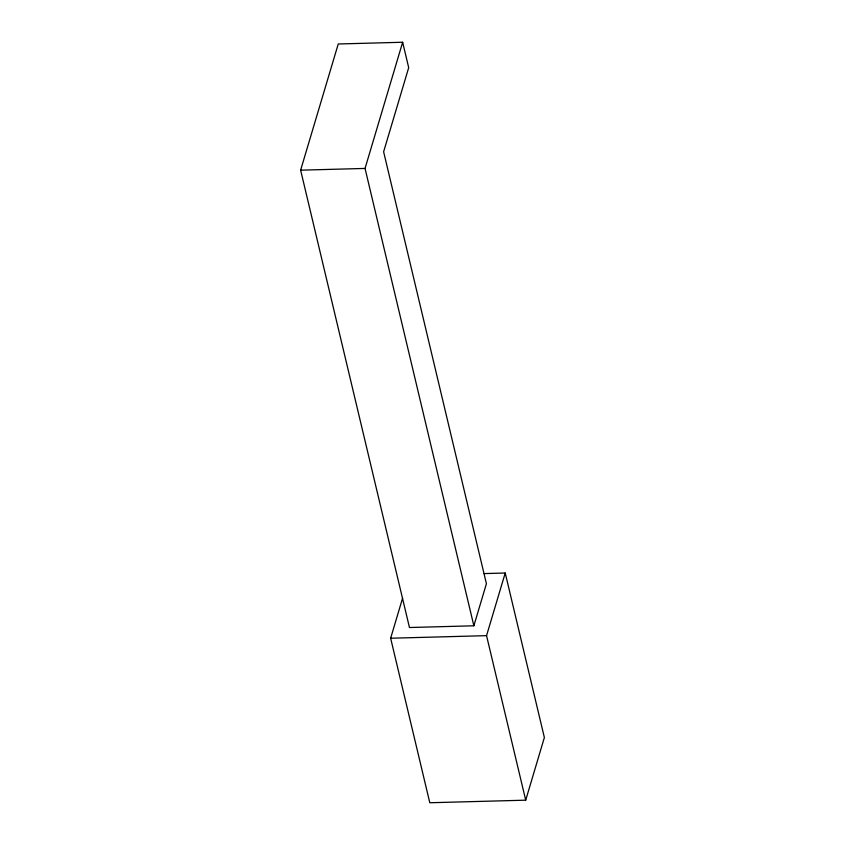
<?xml version="1.0" encoding="UTF-8"?>
<svg xmlns="http://www.w3.org/2000/svg" width="845" height="845" viewBox="0 0 845 845"><rect width="100%" height="100%" fill="white"/><g stroke="black" fill="none" stroke-linecap="round" stroke-linejoin="round"><path stroke-width="1.27" d="M300.63 170.172L338.243 43.982L402.653 42.25L408.695 67.653L383.619 151.773L486.414 583.726L473.865 625.786L409.466 627.529L300.63 170.172L365.04 168.43L402.653 42.25M484.206 573.586L505.225 573.016L544.37 737.537L525.706 800.173L429.799 802.75L390.643 638.228L402.6 598.144M525.706 800.173L486.551 635.651L505.225 573.016M390.643 638.228L486.551 635.651M365.04 168.43L473.865 625.786"/></g></svg>
